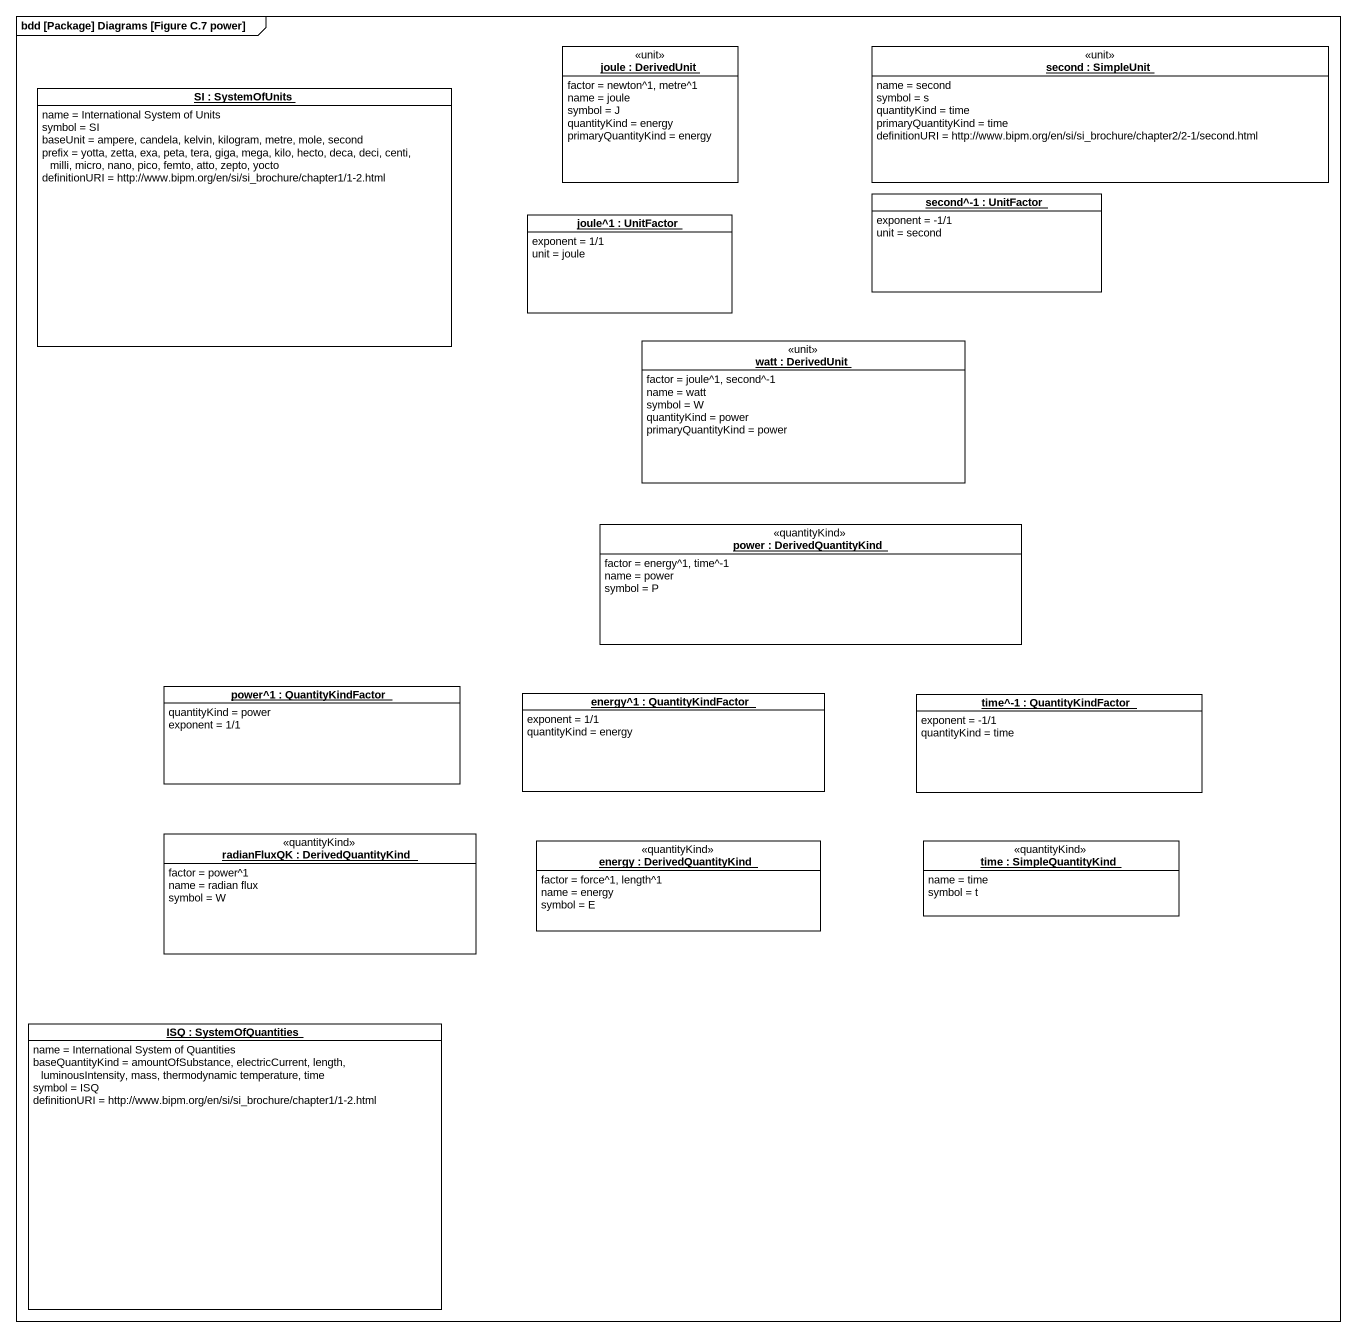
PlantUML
@startuml
mainframe bdd [Package] Diagrams [Figure C.7 power]
hide circle
hide empty members
object "joule : DerivedUnit" as joule <<unit>> #FFFFFF {
  factor = newton^1, metre^1
  name = joule
  symbol = J
  quantityKind = energy
  primaryQuantityKind = energy
}
object "second : SimpleUnit" as second <<unit>> #FFFFFF {
  name = second
  symbol = s
  quantityKind = time
  primaryQuantityKind = time
  definitionURI = http://www.bipm.org/en/si/si_brochure/chapter2/2-1/second.html
}
object "SI : SystemOfUnits" as SI #FFFFFF {
  name = International System of Units
  symbol = SI
  baseUnit = ampere, candela, kelvin, kilogram, metre, mole, second
  prefix = yotta, zetta, exa, peta, tera, giga, mega, kilo, hecto, deca, deci, centi, milli, micro, nano, pico, femto, atto, zepto, yocto
  definitionURI = http://www.bipm.org/en/si/si_brochure/chapter1/1-2.html
}
object "joule^1 : UnitFactor" as joule_1 #FFFFFF {
  exponent = 1/1
  unit = joule
}
object "second^-1 : UnitFactor" as second_1 #FFFFFF {
  exponent = -1/1
  unit = second
}
object "watt : DerivedUnit" as watt <<unit>> #FFFFFF {
  factor = joule^1, second^-1
  name = watt
  symbol = W
  quantityKind = power
  primaryQuantityKind = power
}
object "power : DerivedQuantityKind" as power <<quantityKind>> #FFFFFF {
  factor = energy^1, time^-1
  name = power
  symbol = P
}
object "power^1 : QuantityKindFactor" as power_1 #FFFFFF {
  quantityKind = power
  exponent = 1/1
}
object "energy^1 : QuantityKindFactor" as energy_1 #FFFFFF {
  exponent = 1/1
  quantityKind = energy
}
object "time^-1 : QuantityKindFactor" as time_1 #FFFFFF {
  exponent = -1/1
  quantityKind = time
}
object "radianFluxQK : DerivedQuantityKind" as radianFluxQK <<quantityKind>> #FFFFFF {
  factor = power^1
  name = radian flux
  symbol = W
}
object "energy : DerivedQuantityKind" as energy <<quantityKind>> #FFFFFF {
  factor = force^1, length^1
  name = energy
  symbol = E
}
object "time : SimpleQuantityKind" as time <<quantityKind>> #FFFFFF {
  name = time
  symbol = t
}
object "ISQ : SystemOfQuantities" as ISQ #FFFFFF {
  name = International System of Quantities
  baseQuantityKind = amountOfSubstance, electricCurrent, length, luminousIntensity, mass, thermodynamic temperature, time
  symbol = ISQ
  definitionURI = http://www.bipm.org/en/si/si_brochure/chapter1/1-2.html
}
@enduml
